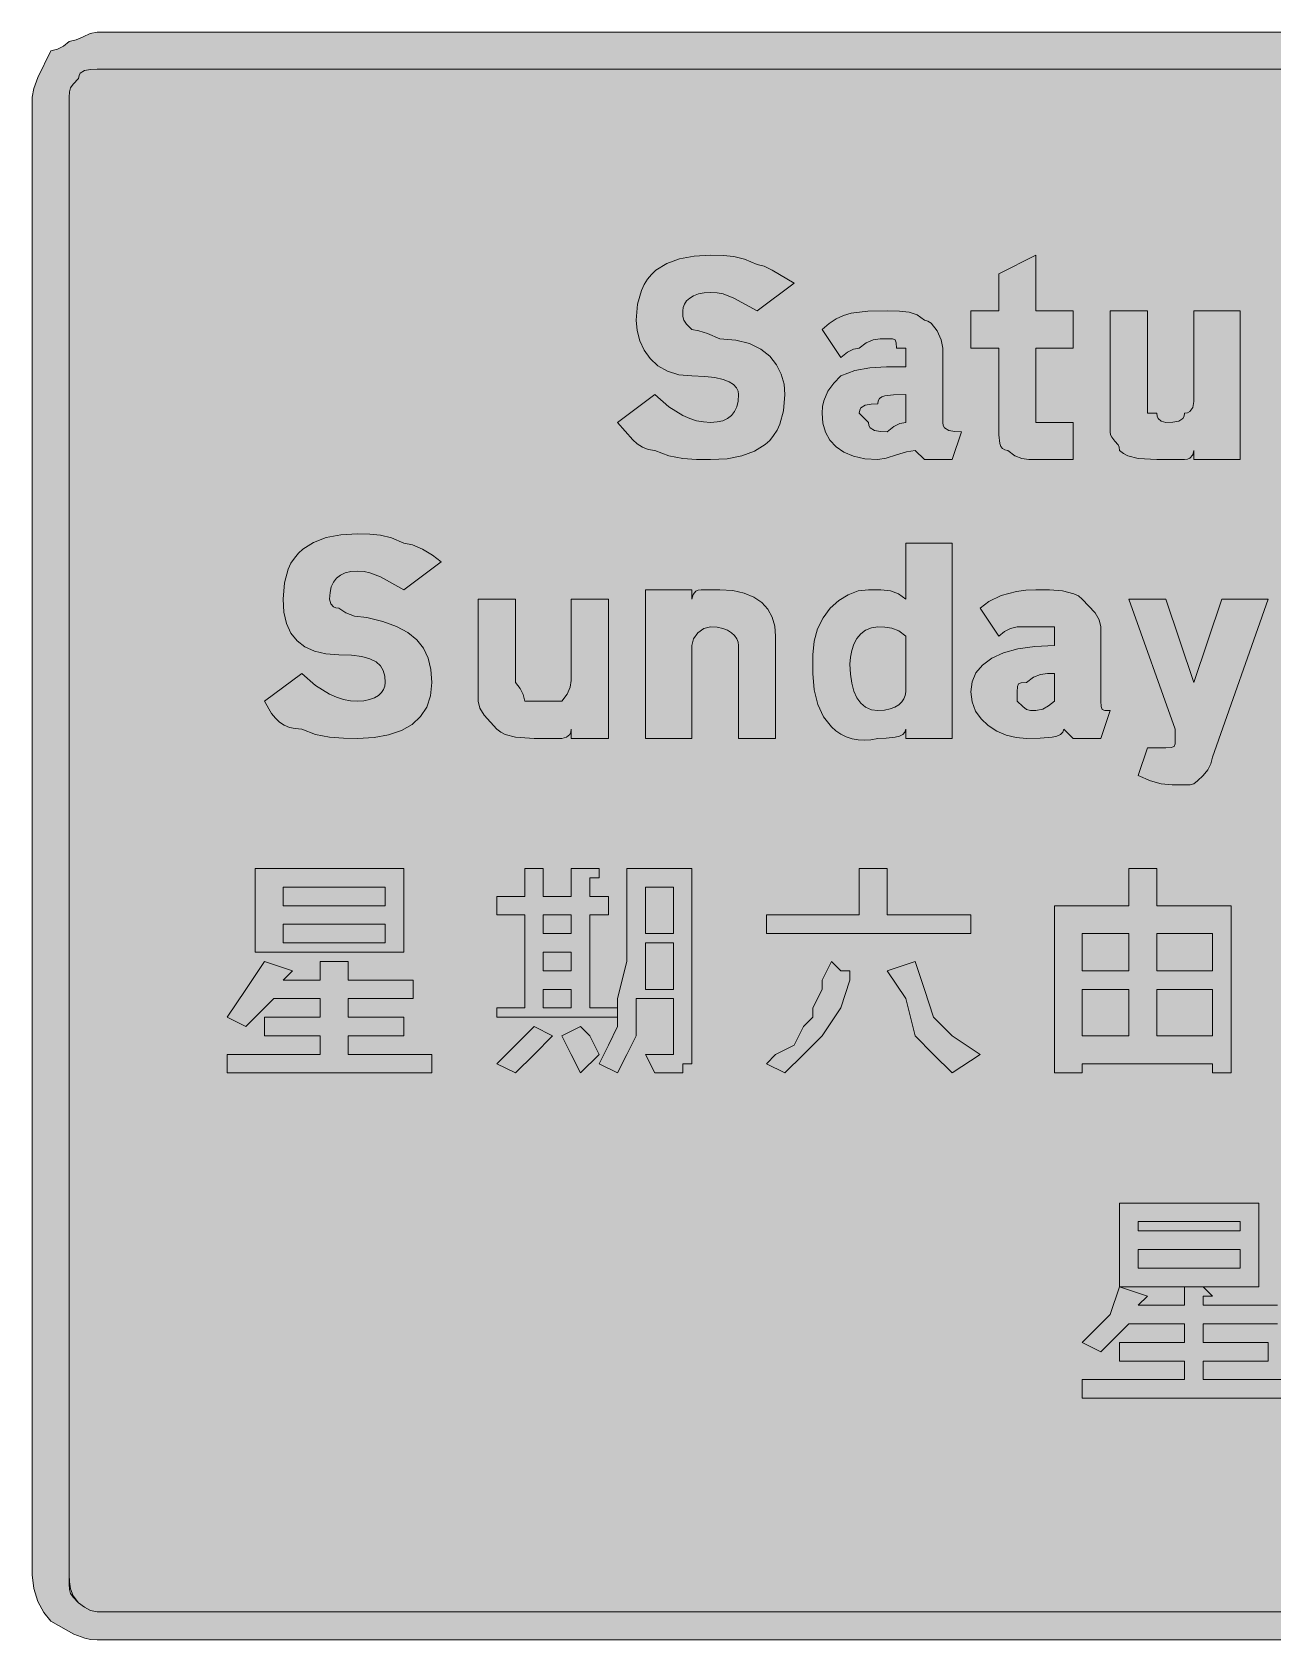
# Model space of a CAD drawing. Header units: metres. Extents: x 12 to 555, y 32 to 240.
# Drawn here: x 11.6 to 171.8, y 32.2 to 239.8 of the extents above; entities that cross this region are included whole.
import ezdxf

# ---------------------------------------------------------------- set-up
doc = ezdxf.new("R2010")
doc.units = ezdxf.units.M
doc.layers.add('FILL_BLACK_000000', color=7, linetype='Continuous', true_color=0x000000)
doc.layers.add('FILL_WHITE_FFFFFF', color=7, linetype='Continuous', true_color=0xffffff)

msp = doc.modelspace()

# ---------------------------------------------------------------- hatches: boundary and pattern name
at = {"layer": 'FILL_BLACK_000000', "true_color": 0x000000}
h = msp.add_hatch(color=7, dxfattribs=at)
h.dxf.hatch_style = 1
h.paths.add_polyline_path([(547.71, 239.57), (548.61, 239.16), (549.51, 238.75), (550.41, 238.56), (550.81, 238.51), (551.12, 238.37), (551.61, 237.96), (552.1, 237.55), (552.41, 237.41), (552.81, 237.36), (553.52, 236.46), (554.01, 235.56), (554.5, 234.66), (555.21, 233.76), (555.21, 231.36), (555.21, 40.56), (555, 38.78), (554.46, 37.11), (553.69, 35.67), (552.81, 34.56), (550.41, 32.16), (546.81, 32.16), (20.01, 32.16), (19.16, 32.21), (18.4, 32.37), (17.01, 32.91), (14.01, 34.56), (13.13, 35.67), (12.36, 37.11), (11.82, 38.78), (11.61, 40.56), (11.61, 231.36), (11.82, 232.47), (12.36, 233.91), (14.01, 237.36), (14.89, 237.55), (15.66, 237.96), (16.41, 238.56), (17.31, 238.75), (18.21, 239.16), (19.11, 239.57), (20.01, 239.76), (546.81, 239.76), (547.71, 239.57)])
h.paths.add_polyline_path([(18.36, 234.81), (17.82, 234.45), (17.66, 234.16), (17.61, 233.76), (16.92, 233.05), (16.56, 232.56), (16.43, 232.07), (16.41, 231.36), (16.41, 40.56), (16.43, 39.66), (16.56, 38.76), (16.92, 37.86), (17.61, 36.96), (18.36, 36.36), (19.13, 35.95), (20.01, 35.76), (546.81, 35.76), (547.21, 35.81), (547.5, 35.95), (547.86, 36.36), (548.01, 36.96), (550.41, 36.96), (550.6, 37.86), (551.01, 38.76), (551.42, 39.66), (551.61, 40.56), (551.61, 231.36), (551.56, 231.76), (551.42, 232.07), (551.01, 232.56), (550.6, 233.05), (550.46, 233.36), (550.41, 233.76), (549.51, 234.45), (548.61, 234.81), (547.71, 234.94), (546.81, 234.96), (20.01, 234.96), (19.13, 234.94), (18.36, 234.81)], flags=16)
h = msp.add_hatch(color=7, dxfattribs=at)
h.dxf.hatch_style = 1
h.paths.add_polyline_path([(95.63, 203.05), (95.76, 202.56), (96.12, 202.07), (96.81, 201.36), (97.71, 201.21), (98.83, 200.85), (100.41, 200.16), (102.49, 200), (104.25, 199.54), (105.7, 198.83), (106.86, 197.91), (107.73, 196.82), (108.34, 195.6), (108.7, 194.3), (108.81, 192.96), (108.64, 190.88), (108.15, 189.12), (107.79, 188.35), (107.35, 187.67), (106.84, 187.05), (106.26, 186.51), (104.88, 185.64), (103.24, 185.03), (101.35, 184.67), (99.21, 184.56), (97.41, 184.58), (95.61, 184.71), (93.81, 185.07), (92.01, 185.76), (91.16, 185.87), (90.42, 186.15), (89.75, 186.58), (89.16, 187.11), (87.21, 189.36), (92.01, 192.96), (93.81, 191.39), (95.61, 190.26), (96.51, 189.87), (97.41, 189.58), (98.31, 189.42), (99.21, 189.36), (100.05, 189.42), (100.78, 189.58), (101.4, 189.87), (101.91, 190.26), (102.3, 190.77), (102.58, 191.39), (102.75, 192.12), (102.81, 192.96), (102.75, 193.41), (102.55, 193.84), (102.18, 194.25), (101.61, 194.61), (100.82, 194.92), (99.77, 195.15), (98.45, 195.31), (96.81, 195.36), (95.12, 195.52), (93.66, 195.98), (92.42, 196.69), (91.41, 197.61), (90.62, 198.7), (90.06, 199.92), (89.72, 201.22), (89.61, 202.56), (89.78, 204.64), (90.27, 206.4), (90.63, 207.17), (91.07, 207.85), (91.58, 208.47), (92.16, 209.01), (93.54, 209.88), (95.18, 210.49), (97.07, 210.85), (99.21, 210.96), (100.82, 210.94), (102.21, 210.81), (103.6, 210.45), (105.21, 209.76), (106.13, 209.55), (107.16, 209.01), (110.01, 207.36), (105.21, 203.76), (102.21, 205.41), (100.82, 205.95), (100.06, 206.11), (99.21, 206.16), (98.37, 206.11), (97.63, 205.95), (97.02, 205.72), (96.51, 205.41), (96.12, 205.05), (95.83, 204.64), (95.67, 204.21), (95.61, 203.76), (95.63, 203.05)])
h = msp.add_hatch(color=7, dxfattribs=at)
h.dxf.hatch_style = 1
h.paths.add_polyline_path([(146.01, 203.76), (146.01, 198.96), (141.21, 198.96), (141.21, 190.56), (141.21, 189.36), (143.61, 189.36), (144.81, 189.36), (146.01, 189.36), (146.01, 184.56), (141.21, 184.56), (140.31, 184.58), (139.41, 184.71), (138.51, 185.07), (137.61, 185.76), (137.21, 185.82), (136.92, 185.98), (136.7, 186.27), (136.56, 186.66), (136.43, 187.78), (136.41, 189.36), (136.41, 198.96), (132.81, 198.96), (132.81, 203.76), (136.41, 203.76), (136.41, 208.56), (141.21, 210.96), (141.21, 203.76), (146.01, 203.76)])
h = msp.add_hatch(color=7, dxfattribs=at)
h.dxf.hatch_style = 1
h.paths.add_polyline_path([(126.81, 184.56), (125.61, 185.76), (124.52, 185.57), (123.21, 185.16), (121.9, 184.75), (120.81, 184.56), (119.12, 184.67), (117.66, 184.99), (116.42, 185.51), (115.41, 186.21), (114.62, 187.08), (114.06, 188.1), (113.72, 189.27), (113.61, 190.56), (113.66, 191.41), (113.82, 192.15), (114.36, 193.41), (115.13, 194.44), (116.01, 195.36), (117.83, 196.05), (119.76, 196.41), (121.92, 196.54), (124.41, 196.56), (124.41, 197.76), (124.41, 198.96), (123.21, 198.96), (123.19, 199.65), (123.06, 200.01), (122.7, 200.14), (122.01, 200.16), (121.11, 200.14), (120.21, 200.01), (119.31, 199.65), (118.41, 198.96), (117.66, 198.81), (116.89, 198.45), (116.01, 197.76), (113.61, 201.36), (114.51, 202.15), (115.43, 202.75), (116.37, 203.17), (117.36, 203.46), (119.52, 203.72), (122.01, 203.76), (123.6, 203.74), (124.86, 203.61), (125.89, 203.25), (126.81, 202.56), (127.26, 202.45), (127.69, 202.17), (128.46, 201.21), (129, 200.03), (129.21, 198.96), (129.21, 189.36), (129.26, 188.96), (129.42, 188.67), (129.96, 188.31), (130.73, 188.18), (131.61, 188.16), (130.41, 184.56), (126.81, 184.56)])
h.paths.add_polyline_path([(119.66, 188.96), (119.82, 188.67), (120.36, 188.31), (121.13, 188.18), (122.01, 188.16), (122.89, 188.85), (123.66, 189.21), (124.41, 189.36), (124.41, 192.96), (122.83, 192.94), (121.71, 192.81), (121.32, 192.67), (121.03, 192.45), (120.87, 192.16), (120.81, 191.76), (119.93, 191.74), (119.16, 191.61), (118.62, 191.25), (118.46, 190.96), (118.41, 190.56), (119.61, 189.36), (119.66, 188.96)], flags=16)
h = msp.add_hatch(color=7, dxfattribs=at)
h.dxf.hatch_style = 1
h.paths.add_polyline_path([(167.61, 203.76), (167.61, 184.56), (161.61, 184.56), (161.61, 185.76), (161.46, 185.16), (161.1, 184.75), (160.81, 184.61), (160.41, 184.56), (156.81, 184.56), (154.41, 184.71), (153.1, 185.07), (152.51, 185.36), (152.01, 185.76), (151.96, 186.16), (151.82, 186.47), (151.41, 186.96), (151, 187.45), (150.86, 187.76), (150.81, 188.16), (150.81, 190.56), (150.81, 203.76), (155.61, 203.76), (155.61, 191.76), (155.61, 190.56), (156.81, 190.56), (156.86, 190.16), (157, 189.87), (157.41, 189.51), (158.01, 189.36), (158.89, 189.38), (159.66, 189.51), (160.2, 189.87), (160.36, 190.16), (160.41, 190.56), (160.81, 190.61), (161.1, 190.77), (161.46, 191.31), (161.59, 192.08), (161.61, 192.96), (161.61, 203.76), (167.61, 203.76)])
h = msp.add_hatch(color=7, dxfattribs=at)
h.dxf.hatch_style = 1
h.paths.add_polyline_path([(50.16, 165.96), (50.52, 165.55), (50.81, 165.41), (51.21, 165.36), (52.11, 164.76), (53.23, 164.35), (54.81, 164.16), (56.89, 163.65), (58.65, 163.02), (60.1, 162.24), (61.26, 161.31), (62.13, 160.21), (62.74, 158.93), (63.1, 157.45), (63.21, 155.76), (63.04, 154.07), (62.55, 152.61), (61.75, 151.37), (60.66, 150.36), (59.28, 149.57), (57.64, 149.01), (55.75, 148.67), (53.61, 148.56), (51.81, 148.58), (50.01, 148.71), (48.21, 149.07), (46.41, 149.76), (45.56, 149.82), (44.82, 149.98), (44.15, 150.27), (43.56, 150.66), (43.02, 151.17), (42.53, 151.78), (41.61, 153.36), (46.41, 156.96), (48.21, 155.38), (50.01, 154.26), (50.91, 153.87), (51.81, 153.58), (52.71, 153.42), (53.61, 153.36), (54.45, 153.41), (55.18, 153.57), (55.8, 153.8), (56.31, 154.11), (56.7, 154.47), (56.98, 154.88), (57.15, 155.31), (57.21, 155.76), (57.15, 156.6), (56.95, 157.33), (56.58, 157.95), (56.01, 158.46), (55.22, 158.85), (54.17, 159.13), (52.85, 159.3), (51.21, 159.36), (49.52, 159.47), (48.06, 159.81), (46.82, 160.37), (45.81, 161.16), (45.02, 162.17), (44.46, 163.41), (44.12, 164.87), (44.01, 166.56), (44.18, 168.64), (44.67, 170.4), (45.03, 171.17), (45.47, 171.85), (45.98, 172.47), (46.56, 173.01), (47.94, 173.88), (49.58, 174.49), (51.47, 174.85), (53.61, 174.96), (55.22, 174.94), (56.61, 174.81), (58, 174.45), (59.61, 173.76), (60.7, 173.55), (62.01, 173.01), (63.32, 172.24), (64.41, 171.36), (59.61, 167.76), (56.61, 169.41), (55.22, 169.95), (54.46, 170.11), (53.61, 170.16), (52.77, 170.1), (52.03, 169.94), (51.42, 169.65), (50.91, 169.26), (50.52, 168.75), (50.23, 168.14), (50.07, 167.4), (50.01, 166.56), (50.16, 165.96)])
h = msp.add_hatch(color=7, dxfattribs=at)
h.dxf.hatch_style = 1
h.paths.add_polyline_path([(130.41, 173.76), (130.41, 148.56), (124.41, 148.56), (124.41, 149.76), (124.3, 149.36), (124.02, 149.07), (123.59, 148.85), (123.06, 148.71), (121.88, 148.58), (120.81, 148.56), (119.92, 148.39), (119.07, 148.33), (118.25, 148.38), (117.47, 148.52), (116.73, 148.77), (116.04, 149.11), (115.4, 149.54), (114.81, 150.06), (113.8, 151.35), (113.05, 152.95), (112.57, 154.83), (112.41, 156.96), (112.41, 159.36), (112.57, 161.1), (113.03, 162.7), (113.74, 164.13), (114.66, 165.36), (115.75, 166.37), (116.97, 167.12), (118.27, 167.6), (119.61, 167.76), (121.2, 167.74), (122.46, 167.61), (123.49, 167.25), (124.41, 166.56), (124.41, 173.76), (130.41, 173.76)])
h.paths.add_polyline_path([(124.41, 160.56), (124.41, 161.76), (123.51, 162.45), (122.61, 162.81), (121.71, 162.94), (120.81, 162.96), (119.97, 162.85), (119.23, 162.55), (118.62, 162.07), (118.11, 161.46), (117.72, 160.73), (117.43, 159.92), (117.27, 159.06), (117.21, 158.16), (117.27, 156.87), (117.43, 155.7), (117.72, 154.68), (118.11, 153.81), (118.62, 153.11), (119.23, 152.59), (119.97, 152.27), (120.81, 152.16), (121.65, 152.21), (122.38, 152.37), (123, 152.6), (123.51, 152.91), (123.9, 153.27), (124.18, 153.68), (124.35, 154.11), (124.41, 154.56), (124.41, 159.36), (124.41, 160.56)], flags=16)
h = msp.add_hatch(color=7, dxfattribs=at)
h.dxf.hatch_style = 1
h.paths.add_polyline_path([(86.01, 166.56), (86.01, 148.56), (81.21, 148.56), (81.21, 149.76), (81.16, 149.36), (81.02, 149.07), (80.61, 148.71), (80.01, 148.56), (76.41, 148.56), (74.01, 148.71), (72.7, 149.07), (72.11, 149.36), (71.61, 149.76), (69.96, 151.56), (69.42, 152.46), (69.21, 153.36), (69.21, 166.56), (74.01, 166.56), (74.01, 155.76), (74.61, 155.01), (75.02, 154.24), (75.21, 153.36), (77.61, 153.36), (80.01, 153.36), (80.7, 154.26), (81.06, 155.16), (81.19, 156.06), (81.21, 156.96), (81.21, 166.56), (86.01, 166.56)])
h = msp.add_hatch(color=7, dxfattribs=at)
h.dxf.hatch_style = 1
h.paths.add_polyline_path([(102.81, 148.56), (102.81, 159.36), (102.81, 160.56), (102.75, 161.01), (102.58, 161.44), (102.3, 161.85), (101.91, 162.21), (101.4, 162.52), (100.78, 162.75), (100.05, 162.91), (99.21, 162.96), (98.33, 162.75), (97.56, 162.21), (97.02, 161.44), (96.81, 160.56), (96.81, 148.56), (90.81, 148.56), (90.81, 167.76), (96.81, 167.76), (96.81, 166.56), (96.96, 167.16), (97.32, 167.57), (97.61, 167.71), (98.01, 167.76), (100.41, 167.76), (102.1, 167.65), (103.56, 167.33), (104.8, 166.81), (105.81, 166.11), (106.6, 165.24), (107.16, 164.22), (107.5, 163.05), (107.61, 161.76), (107.61, 148.56), (102.81, 148.56)])
h = msp.add_hatch(color=7, dxfattribs=at)
h.dxf.hatch_style = 1
h.paths.add_polyline_path([(146.01, 148.56), (144.81, 149.76), (144.7, 149.36), (144.4, 149.07), (143.92, 148.85), (143.31, 148.71), (141.77, 148.58), (140.01, 148.56), (138.67, 148.67), (137.37, 148.99), (136.15, 149.51), (135.06, 150.21), (134.14, 151.08), (133.43, 152.1), (132.97, 153.27), (132.81, 154.56), (132.98, 155.85), (133.48, 157.02), (134.33, 158.04), (135.51, 158.91), (137.03, 159.61), (138.88, 160.13), (141.08, 160.45), (143.61, 160.56), (143.61, 161.76), (143.61, 162.96), (141.21, 162.96), (138.81, 162.96), (137.93, 162.77), (137.16, 162.36), (136.41, 161.76), (134.01, 165.36), (135.13, 166.24), (136.71, 167.01), (138.73, 167.55), (139.92, 167.71), (141.21, 167.76), (142.99, 167.74), (144.66, 167.61), (146.1, 167.25), (146.71, 166.96), (147.21, 166.56), (148.86, 164.76), (149.4, 163.86), (149.61, 162.96), (149.61, 153.36), (149.63, 152.67), (149.76, 152.31), (150.12, 152.18), (150.81, 152.16), (149.61, 148.56), (146.01, 148.56)])
h.paths.add_polyline_path([(139.52, 152.67), (140.01, 152.31), (140.5, 152.18), (141.21, 152.16), (142.09, 152.35), (142.86, 152.76), (143.61, 153.36), (143.61, 156.96), (142.71, 156.94), (141.81, 156.81), (140.91, 156.45), (140.01, 155.76), (139.32, 155.74), (138.96, 155.61), (138.83, 155.25), (138.81, 154.56), (138.81, 153.36), (139.52, 152.67)], flags=16)
h = msp.add_hatch(color=7, dxfattribs=at)
h.dxf.hatch_style = 1
h.paths.add_polyline_path([(164.01, 146.16), (163.82, 145.28), (163.41, 144.51), (162.81, 143.76), (162.1, 143.07), (161.61, 142.71), (161.12, 142.58), (160.41, 142.56), (158.8, 142.58), (157.41, 142.71), (156.02, 143.07), (154.41, 143.76), (155.61, 147.36), (156.81, 147.36), (158.01, 147.36), (158.7, 147.38), (159.06, 147.51), (159.19, 147.87), (159.21, 148.56), (159.21, 149.76), (153.21, 166.56), (158.01, 166.56), (161.61, 155.76), (165.21, 166.56), (171.21, 166.56), (164.01, 146.16)])
h = msp.add_hatch(color=7, dxfattribs=at)
h.dxf.hatch_style = 1
h.paths.add_polyline_path([(40.41, 131.76), (59.61, 131.76), (59.61, 120.96), (40.41, 120.96), (40.41, 131.76)])
h.paths.add_polyline_path([(44.01, 129.36), (44.01, 126.96), (57.21, 126.96), (57.21, 129.36), (44.01, 129.36)], flags=16)
h.paths.add_polyline_path([(57.21, 124.56), (44.01, 124.56), (44.01, 122.16), (57.21, 122.16), (57.21, 124.56)], flags=16)
h = msp.add_hatch(color=7, dxfattribs=at)
h.dxf.hatch_style = 1
h.paths.add_polyline_path([(77.61, 131.76), (77.61, 130.56), (77.61, 128.16), (81.21, 128.16), (81.21, 131.76), (83.61, 131.76), (84.81, 131.76), (84.81, 130.56), (83.61, 130.56), (83.61, 128.16), (86.01, 128.16), (86.01, 125.76), (83.61, 125.76), (83.61, 113.76), (87.21, 113.76), (87.21, 112.56), (71.61, 112.56), (71.61, 113.76), (75.21, 113.76), (75.21, 125.76), (71.61, 125.76), (71.61, 128.16), (75.21, 128.16), (75.21, 131.76), (76.41, 131.76), (77.61, 131.76)])
h.paths.add_polyline_path([(77.61, 118.56), (81.21, 118.56), (81.21, 120.96), (77.61, 120.96), (77.61, 118.56)], flags=16)
h.paths.add_polyline_path([(77.61, 116.16), (77.61, 113.76), (81.21, 113.76), (81.21, 116.16), (77.61, 116.16)], flags=16)
h.paths.add_polyline_path([(81.21, 125.76), (77.61, 125.76), (77.61, 123.36), (81.21, 123.36), (81.21, 125.76)], flags=16)
h = msp.add_hatch(color=7, dxfattribs=at)
h.dxf.hatch_style = 1
h.paths.add_polyline_path([(96.81, 107.76), (96.81, 106.56), (95.61, 106.56), (95.61, 105.36), (92.01, 105.36), (90.81, 107.76), (93.21, 107.76), (94.41, 107.76), (94.41, 108.96), (94.41, 114.96), (89.61, 114.96), (89.61, 112.56), (89.61, 110.16), (88.41, 107.76), (87.21, 105.36), (84.81, 106.56), (86.01, 108.96), (87.21, 111.36), (87.21, 114.96), (88.41, 119.76), (88.41, 131.76), (96.81, 131.76), (96.81, 108.96), (96.81, 107.76)])
h.paths.add_polyline_path([(90.81, 122.16), (90.81, 116.16), (94.41, 116.16), (94.41, 122.16), (90.81, 122.16)], flags=16)
h.paths.add_polyline_path([(94.41, 129.36), (90.81, 129.36), (90.81, 123.36), (94.41, 123.36), (94.41, 129.36)], flags=16)
h = msp.add_hatch(color=7, dxfattribs=at)
h.dxf.hatch_style = 1
h.paths.add_polyline_path([(122.01, 131.76), (122.01, 130.56), (122.01, 125.76), (132.81, 125.76), (132.81, 123.36), (106.41, 123.36), (106.41, 125.76), (118.41, 125.76), (118.41, 131.76), (120.81, 131.76), (122.01, 131.76)])
h = msp.add_hatch(color=7, dxfattribs=at)
h.dxf.hatch_style = 1
h.paths.add_polyline_path([(156.81, 130.56), (156.81, 126.96), (166.41, 126.96), (166.41, 105.36), (164.01, 105.36), (164.01, 106.56), (147.21, 106.56), (147.21, 105.36), (143.61, 105.36), (143.61, 126.96), (153.21, 126.96), (153.21, 131.76), (155.61, 131.76), (156.81, 131.76), (156.81, 130.56)])
h.paths.add_polyline_path([(153.21, 118.56), (153.21, 123.36), (147.21, 123.36), (147.21, 118.56), (153.21, 118.56)], flags=16)
h.paths.add_polyline_path([(156.81, 118.56), (164.01, 118.56), (164.01, 123.36), (156.81, 123.36), (156.81, 118.56)], flags=16)
h.paths.add_polyline_path([(147.21, 116.16), (147.21, 110.16), (153.21, 110.16), (153.21, 116.16), (147.21, 116.16)], flags=16)
h.paths.add_polyline_path([(164.01, 116.16), (156.81, 116.16), (156.81, 110.16), (164.01, 110.16), (164.01, 116.16)], flags=16)
h = msp.add_hatch(color=7, dxfattribs=at)
h.dxf.hatch_style = 1
h.paths.add_polyline_path([(44.01, 117.36), (48.81, 117.36), (48.81, 119.76), (52.41, 119.76), (52.41, 118.56), (52.41, 117.36), (60.81, 117.36), (60.81, 114.96), (52.41, 114.96), (52.41, 112.56), (59.61, 112.56), (59.61, 110.16), (52.41, 110.16), (52.41, 107.76), (63.21, 107.76), (63.21, 105.36), (36.81, 105.36), (36.81, 107.76), (48.81, 107.76), (48.81, 110.16), (41.61, 110.16), (41.61, 112.56), (48.81, 112.56), (48.81, 114.96), (42.81, 114.96), (39.21, 111.36), (36.81, 112.56), (39.21, 116.16), (41.61, 119.76), (45.21, 118.56), (44.01, 117.36)])
h = msp.add_hatch(color=7, dxfattribs=at)
h.dxf.hatch_style = 1
h.paths.add_polyline_path([(117.21, 118.56), (117.21, 117.36), (116.01, 113.76), (113.61, 110.16), (111.21, 107.76), (108.81, 105.36), (106.41, 106.56), (107.61, 107.76), (110.01, 108.96), (111.21, 111.36), (112.41, 112.56), (112.41, 113.76), (113.61, 116.16), (113.61, 117.36), (114.81, 119.76), (116.01, 118.56), (117.21, 118.56)])
h = msp.add_hatch(color=7, dxfattribs=at)
h.dxf.hatch_style = 1
h.paths.add_polyline_path([(126.81, 116.16), (128.01, 112.56), (130.41, 110.16), (134.01, 107.76), (130.41, 105.36), (128.01, 107.76), (125.61, 110.16), (124.41, 114.96), (122.01, 118.56), (125.61, 119.76), (126.81, 116.16)])
h = msp.add_hatch(color=7, dxfattribs=at)
h.dxf.hatch_style = 1
h.paths.add_polyline_path([(74.01, 108.96), (76.41, 111.36), (78.81, 110.16), (76.41, 107.76), (74.01, 105.36), (71.61, 106.56), (74.01, 108.96)])
h = msp.add_hatch(color=7, dxfattribs=at)
h.dxf.hatch_style = 1
h.paths.add_polyline_path([(83.61, 110.16), (84.81, 107.76), (82.41, 105.36), (81.21, 107.76), (80.01, 110.16), (82.41, 111.36), (83.61, 110.16)])
h = msp.add_hatch(color=7, dxfattribs=at)
h.dxf.hatch_style = 1
h.paths.add_polyline_path([(152.01, 88.56), (170.01, 88.56), (170.01, 77.76), (152.01, 77.76), (152.01, 88.56)])
h.paths.add_polyline_path([(154.41, 86.16), (154.41, 84.96), (167.61, 84.96), (167.61, 86.16), (154.41, 86.16)], flags=16)
h.paths.add_polyline_path([(167.61, 82.56), (154.41, 82.56), (154.41, 80.16), (167.61, 80.16), (167.61, 82.56)], flags=16)
h = msp.add_hatch(color=7, dxfattribs=at)
h.dxf.hatch_style = 1
h.paths.add_polyline_path([(154.41, 75.36), (160.41, 75.36), (160.41, 77.76), (162.81, 77.76), (164.01, 76.56), (162.81, 76.56), (162.81, 75.36), (172.41, 75.36), (172.41, 72.96), (162.81, 72.96), (162.81, 70.56), (171.21, 70.56), (171.21, 68.16), (162.81, 68.16), (162.81, 65.76), (173.61, 65.76), (173.61, 63.36), (147.21, 63.36), (147.21, 65.76), (160.41, 65.76), (160.41, 68.16), (152.01, 68.16), (152.01, 70.56), (160.41, 70.56), (160.41, 72.96), (153.21, 72.96), (149.61, 69.36), (147.21, 70.56), (150.81, 74.16), (152.01, 77.76), (155.61, 76.56), (154.41, 75.36)])
at = {"layer": 'FILL_WHITE_FFFFFF', "true_color": 0xffffff}
h = msp.add_hatch(color=7, dxfattribs=at)
h.dxf.hatch_style = 1
h.paths.add_polyline_path([(546.81, 234.96), (548.01, 234.96), (548.41, 234.91), (548.72, 234.77), (549.21, 234.36), (549.7, 233.95), (550.01, 233.81), (550.41, 233.76), (550.41, 232.56), (550.81, 232.51), (551.1, 232.37), (551.46, 231.96), (551.61, 231.36), (551.61, 40.56), (551.42, 39.66), (551.01, 38.76), (550.6, 37.86), (550.41, 36.96), (548.01, 36.96), (547.86, 36.36), (547.5, 35.95), (547.21, 35.81), (546.81, 35.76), (20.01, 35.76), (19.13, 35.95), (18.36, 36.36), (17.61, 36.96), (16.92, 37.67), (16.56, 38.16), (16.43, 38.65), (16.41, 39.36), (16.41, 40.56), (16.41, 231.36), (16.43, 232.07), (16.56, 232.56), (16.92, 233.05), (17.61, 233.76), (17.66, 234.16), (17.82, 234.45), (18.36, 234.81), (19.13, 234.94), (20.01, 234.96), (546.81, 234.96)])

# ---------------------------------------------------------------- linework, layer by layer
at = {"layer": 'FILL_BLACK_000000', "lineweight": 0, "true_color": 0x000000}
for points in [[(546.81, 32.16), (20.01, 32.16), (19.16, 32.21), (18.4, 32.37), (17.01, 32.91), (14.01, 34.56), (13.13, 35.67), (12.36, 37.11), (11.82, 38.78), (11.61, 40.56), (11.61, 231.36), (11.82, 232.47), (12.36, 233.91), (14.01, 237.36), (14.89, 237.55), (15.66, 237.96), (16.41, 238.56), (17.31, 238.75), (18.21, 239.16), (19.11, 239.57), (20.01, 239.76), (546.81, 239.76)], [(546.81, 234.96), (20.01, 234.96), (19.13, 234.94), (18.36, 234.81), (17.82, 234.45), (17.66, 234.16), (17.61, 233.76), (16.92, 233.05), (16.56, 232.56), (16.43, 232.07), (16.41, 231.36), (16.41, 40.56), (16.43, 39.66), (16.56, 38.76), (16.92, 37.86), (17.61, 36.96), (18.36, 36.36), (19.13, 35.95), (20.01, 35.76), (546.81, 35.76)], [(173.61, 63.36), (147.21, 63.36), (147.21, 65.76), (160.41, 65.76), (160.41, 68.16), (152.01, 68.16), (152.01, 70.56), (160.41, 70.56), (160.41, 72.96), (153.21, 72.96), (149.61, 69.36), (147.21, 70.56), (150.81, 74.16), (152.01, 77.76), (155.61, 76.56), (154.41, 75.36), (160.41, 75.36), (160.41, 77.76), (162.81, 77.76), (164.01, 76.56), (162.81, 76.56), (162.81, 75.36), (172.41, 75.36)], [(172.41, 72.96), (162.81, 72.96), (162.81, 70.56), (171.21, 70.56), (171.21, 68.16), (162.81, 68.16), (162.81, 65.76), (173.61, 65.76)]]:
    msp.add_lwpolyline(points, dxfattribs=at)
for points in [[(95.63, 203.05), (95.76, 202.56), (96.12, 202.07), (96.81, 201.36), (97.71, 201.21), (98.83, 200.85), (100.41, 200.16), (102.49, 200), (104.25, 199.54), (105.7, 198.83), (106.86, 197.91), (107.73, 196.82), (108.34, 195.6), (108.7, 194.3), (108.81, 192.96), (108.64, 190.88), (108.15, 189.12), (107.79, 188.35), (107.35, 187.67), (106.84, 187.05), (106.26, 186.51), (104.88, 185.64), (103.24, 185.03), (101.35, 184.67), (99.21, 184.56), (97.41, 184.58), (95.61, 184.71), (93.81, 185.07), (92.01, 185.76), (91.16, 185.87), (90.42, 186.15), (89.75, 186.58), (89.16, 187.11), (87.21, 189.36), (92.01, 192.96), (93.81, 191.39), (95.61, 190.26), (96.51, 189.87), (97.41, 189.58), (98.31, 189.42), (99.21, 189.36), (100.05, 189.42), (100.78, 189.58), (101.4, 189.87), (101.91, 190.26), (102.3, 190.77), (102.58, 191.39), (102.75, 192.12), (102.81, 192.96), (102.75, 193.41), (102.55, 193.84), (102.18, 194.25), (101.61, 194.61), (100.82, 194.92), (99.77, 195.15), (98.45, 195.31), (96.81, 195.36), (95.12, 195.52), (93.66, 195.98), (92.42, 196.69), (91.41, 197.61), (90.62, 198.7), (90.06, 199.92), (89.72, 201.22), (89.61, 202.56), (89.78, 204.64), (90.27, 206.4), (90.63, 207.17), (91.07, 207.85), (91.58, 208.47), (92.16, 209.01), (93.54, 209.88), (95.18, 210.49), (97.07, 210.85), (99.21, 210.96), (100.82, 210.94), (102.21, 210.81), (103.6, 210.45), (105.21, 209.76), (106.13, 209.55), (107.16, 209.01), (110.01, 207.36), (105.21, 203.76), (102.21, 205.41), (100.82, 205.95), (100.06, 206.11), (99.21, 206.16), (98.37, 206.11), (97.63, 205.95), (97.02, 205.72), (96.51, 205.41), (96.12, 205.05), (95.83, 204.64), (95.67, 204.21), (95.61, 203.76)], [(146.01, 203.76), (146.01, 198.96), (141.21, 198.96), (141.21, 190.56), (141.21, 189.36), (143.61, 189.36), (144.81, 189.36), (146.01, 189.36), (146.01, 184.56), (141.21, 184.56), (140.31, 184.58), (139.41, 184.71), (138.51, 185.07), (137.61, 185.76), (137.21, 185.82), (136.92, 185.98), (136.7, 186.27), (136.56, 186.66), (136.43, 187.78), (136.41, 189.36), (136.41, 198.96), (132.81, 198.96), (132.81, 203.76), (136.41, 203.76), (136.41, 208.56), (141.21, 210.96), (141.21, 203.76)], [(126.81, 184.56), (125.61, 185.76), (124.52, 185.57), (123.21, 185.16), (121.9, 184.75), (120.81, 184.56), (119.12, 184.67), (117.66, 184.99), (116.42, 185.51), (115.41, 186.21), (114.62, 187.08), (114.06, 188.1), (113.72, 189.27), (113.61, 190.56), (113.66, 191.41), (113.82, 192.15), (114.36, 193.41), (115.13, 194.44), (116.01, 195.36), (117.83, 196.05), (119.76, 196.41), (121.92, 196.54), (124.41, 196.56), (124.41, 197.76), (124.41, 198.96), (123.21, 198.96), (123.19, 199.65), (123.06, 200.01), (122.7, 200.14), (122.01, 200.16), (121.11, 200.14), (120.21, 200.01), (119.31, 199.65), (118.41, 198.96), (117.66, 198.81), (116.89, 198.45), (116.01, 197.76), (113.61, 201.36), (114.51, 202.15), (115.43, 202.75), (116.37, 203.17), (117.36, 203.46), (119.52, 203.72), (122.01, 203.76), (123.6, 203.74), (124.86, 203.61), (125.89, 203.25), (126.81, 202.56), (127.26, 202.45), (127.69, 202.17), (128.46, 201.21), (129, 200.03), (129.21, 198.96), (129.21, 189.36), (129.26, 188.96), (129.42, 188.67), (129.96, 188.31), (130.73, 188.18), (131.61, 188.16), (130.41, 184.56)], [(167.61, 203.76), (167.61, 184.56), (161.61, 184.56), (161.61, 185.76), (161.46, 185.16), (161.1, 184.75), (160.81, 184.61), (160.41, 184.56), (156.81, 184.56), (154.41, 184.71), (153.1, 185.07), (152.51, 185.36), (152.01, 185.76), (151.96, 186.16), (151.82, 186.47), (151.41, 186.96), (151, 187.45), (150.86, 187.76), (150.81, 188.16), (150.81, 190.56), (150.81, 203.76), (155.61, 203.76), (155.61, 191.76), (155.61, 190.56), (156.81, 190.56), (156.86, 190.16), (157, 189.87), (157.41, 189.51), (158.01, 189.36), (158.89, 189.38), (159.66, 189.51), (160.2, 189.87), (160.36, 190.16), (160.41, 190.56), (160.81, 190.61), (161.1, 190.77), (161.46, 191.31), (161.59, 192.08), (161.61, 192.96), (161.61, 203.76)], [(119.66, 188.96), (119.82, 188.67), (120.36, 188.31), (121.13, 188.18), (122.01, 188.16), (122.89, 188.85), (123.66, 189.21), (124.41, 189.36), (124.41, 192.96), (122.83, 192.94), (121.71, 192.81), (121.32, 192.67), (121.03, 192.45), (120.87, 192.16), (120.81, 191.76), (119.93, 191.74), (119.16, 191.61), (118.62, 191.25), (118.46, 190.96), (118.41, 190.56), (119.61, 189.36)], [(50.16, 165.96), (50.52, 165.55), (50.81, 165.41), (51.21, 165.36), (52.11, 164.76), (53.23, 164.35), (54.81, 164.16), (56.89, 163.65), (58.65, 163.02), (60.1, 162.24), (61.26, 161.31), (62.13, 160.21), (62.74, 158.93), (63.1, 157.45), (63.21, 155.76), (63.04, 154.07), (62.55, 152.61), (61.75, 151.37), (60.66, 150.36), (59.28, 149.57), (57.64, 149.01), (55.75, 148.67), (53.61, 148.56), (51.81, 148.58), (50.01, 148.71), (48.21, 149.07), (46.41, 149.76), (45.56, 149.82), (44.82, 149.98), (44.15, 150.27), (43.56, 150.66), (43.02, 151.17), (42.53, 151.78), (41.61, 153.36), (46.41, 156.96), (48.21, 155.38), (50.01, 154.26), (50.91, 153.87), (51.81, 153.58), (52.71, 153.42), (53.61, 153.36), (54.45, 153.41), (55.18, 153.57), (55.8, 153.8), (56.31, 154.11), (56.7, 154.47), (56.98, 154.88), (57.15, 155.31), (57.21, 155.76), (57.15, 156.6), (56.95, 157.33), (56.58, 157.95), (56.01, 158.46), (55.22, 158.85), (54.17, 159.13), (52.85, 159.3), (51.21, 159.36), (49.52, 159.47), (48.06, 159.81), (46.82, 160.37), (45.81, 161.16), (45.02, 162.17), (44.46, 163.41), (44.12, 164.87), (44.01, 166.56), (44.18, 168.64), (44.67, 170.4), (45.03, 171.17), (45.47, 171.85), (45.98, 172.47), (46.56, 173.01), (47.94, 173.88), (49.58, 174.49), (51.47, 174.85), (53.61, 174.96), (55.22, 174.94), (56.61, 174.81), (58, 174.45), (59.61, 173.76), (60.7, 173.55), (62.01, 173.01), (63.32, 172.24), (64.41, 171.36), (59.61, 167.76), (56.61, 169.41), (55.22, 169.95), (54.46, 170.11), (53.61, 170.16), (52.77, 170.1), (52.03, 169.94), (51.42, 169.65), (50.91, 169.26), (50.52, 168.75), (50.23, 168.14), (50.07, 167.4), (50.01, 166.56)], [(130.41, 173.76), (130.41, 148.56), (124.41, 148.56), (124.41, 149.76), (124.3, 149.36), (124.02, 149.07), (123.59, 148.85), (123.06, 148.71), (121.88, 148.58), (120.81, 148.56), (119.92, 148.39), (119.07, 148.33), (118.25, 148.38), (117.47, 148.52), (116.73, 148.77), (116.04, 149.11), (115.4, 149.54), (114.81, 150.06), (113.8, 151.35), (113.05, 152.95), (112.57, 154.83), (112.41, 156.96), (112.41, 159.36), (112.57, 161.1), (113.03, 162.7), (113.74, 164.13), (114.66, 165.36), (115.75, 166.37), (116.97, 167.12), (118.27, 167.6), (119.61, 167.76), (121.2, 167.74), (122.46, 167.61), (123.49, 167.25), (124.41, 166.56), (124.41, 173.76)], [(86.01, 166.56), (86.01, 148.56), (81.21, 148.56), (81.21, 149.76), (81.16, 149.36), (81.02, 149.07), (80.61, 148.71), (80.01, 148.56), (76.41, 148.56), (74.01, 148.71), (72.7, 149.07), (72.11, 149.36), (71.61, 149.76), (69.96, 151.56), (69.42, 152.46), (69.21, 153.36), (69.21, 166.56), (74.01, 166.56), (74.01, 155.76), (74.61, 155.01), (75.02, 154.24), (75.21, 153.36), (77.61, 153.36), (80.01, 153.36), (80.7, 154.26), (81.06, 155.16), (81.19, 156.06), (81.21, 156.96), (81.21, 166.56)], [(102.81, 148.56), (102.81, 159.36), (102.81, 160.56), (102.75, 161.01), (102.58, 161.44), (102.3, 161.85), (101.91, 162.21), (101.4, 162.52), (100.78, 162.75), (100.05, 162.91), (99.21, 162.96), (98.33, 162.75), (97.56, 162.21), (97.02, 161.44), (96.81, 160.56), (96.81, 148.56), (90.81, 148.56), (90.81, 167.76), (96.81, 167.76), (96.81, 166.56), (96.96, 167.16), (97.32, 167.57), (97.61, 167.71), (98.01, 167.76), (100.41, 167.76), (102.1, 167.65), (103.56, 167.33), (104.8, 166.81), (105.81, 166.11), (106.6, 165.24), (107.16, 164.22), (107.5, 163.05), (107.61, 161.76), (107.61, 148.56)], [(146.01, 148.56), (144.81, 149.76), (144.7, 149.36), (144.4, 149.07), (143.92, 148.85), (143.31, 148.71), (141.77, 148.58), (140.01, 148.56), (138.67, 148.67), (137.37, 148.99), (136.15, 149.51), (135.06, 150.21), (134.14, 151.08), (133.43, 152.1), (132.97, 153.27), (132.81, 154.56), (132.98, 155.85), (133.48, 157.02), (134.33, 158.04), (135.51, 158.91), (137.03, 159.61), (138.88, 160.13), (141.08, 160.45), (143.61, 160.56), (143.61, 161.76), (143.61, 162.96), (141.21, 162.96), (138.81, 162.96), (137.93, 162.77), (137.16, 162.36), (136.41, 161.76), (134.01, 165.36), (135.13, 166.24), (136.71, 167.01), (138.73, 167.55), (139.92, 167.71), (141.21, 167.76), (142.99, 167.74), (144.66, 167.61), (146.1, 167.25), (146.71, 166.96), (147.21, 166.56), (148.86, 164.76), (149.4, 163.86), (149.61, 162.96), (149.61, 153.36), (149.63, 152.67), (149.76, 152.31), (150.12, 152.18), (150.81, 152.16), (149.61, 148.56)], [(164.01, 146.16), (163.82, 145.28), (163.41, 144.51), (162.81, 143.76), (162.1, 143.07), (161.61, 142.71), (161.12, 142.58), (160.41, 142.56), (158.8, 142.58), (157.41, 142.71), (156.02, 143.07), (154.41, 143.76), (155.61, 147.36), (156.81, 147.36), (158.01, 147.36), (158.7, 147.38), (159.06, 147.51), (159.19, 147.87), (159.21, 148.56), (159.21, 149.76), (153.21, 166.56), (158.01, 166.56), (161.61, 155.76), (165.21, 166.56), (171.21, 166.56)], [(124.41, 160.56), (124.41, 161.76), (123.51, 162.45), (122.61, 162.81), (121.71, 162.94), (120.81, 162.96), (119.97, 162.85), (119.23, 162.55), (118.62, 162.07), (118.11, 161.46), (117.72, 160.73), (117.43, 159.92), (117.27, 159.06), (117.21, 158.16), (117.27, 156.87), (117.43, 155.7), (117.72, 154.68), (118.11, 153.81), (118.62, 153.11), (119.23, 152.59), (119.97, 152.27), (120.81, 152.16), (121.65, 152.21), (122.38, 152.37), (123, 152.6), (123.51, 152.91), (123.9, 153.27), (124.18, 153.68), (124.35, 154.11), (124.41, 154.56), (124.41, 159.36)], [(139.52, 152.67), (140.01, 152.31), (140.5, 152.18), (141.21, 152.16), (142.09, 152.35), (142.86, 152.76), (143.61, 153.36), (143.61, 156.96), (142.71, 156.94), (141.81, 156.81), (140.91, 156.45), (140.01, 155.76), (139.32, 155.74), (138.96, 155.61), (138.83, 155.25), (138.81, 154.56), (138.81, 153.36)], [(40.41, 131.76), (59.61, 131.76), (59.61, 120.96), (40.41, 120.96)], [(77.61, 131.76), (77.61, 130.56), (77.61, 128.16), (81.21, 128.16), (81.21, 131.76), (83.61, 131.76), (84.81, 131.76), (84.81, 130.56), (83.61, 130.56), (83.61, 128.16), (86.01, 128.16), (86.01, 125.76), (83.61, 125.76), (83.61, 113.76), (87.21, 113.76), (87.21, 112.56), (71.61, 112.56), (71.61, 113.76), (75.21, 113.76), (75.21, 125.76), (71.61, 125.76), (71.61, 128.16), (75.21, 128.16), (75.21, 131.76), (76.41, 131.76)], [(96.81, 107.76), (96.81, 106.56), (95.61, 106.56), (95.61, 105.36), (92.01, 105.36), (90.81, 107.76), (93.21, 107.76), (94.41, 107.76), (94.41, 108.96), (94.41, 114.96), (89.61, 114.96), (89.61, 112.56), (89.61, 110.16), (88.41, 107.76), (87.21, 105.36), (84.81, 106.56), (86.01, 108.96), (87.21, 111.36), (87.21, 114.96), (88.41, 119.76), (88.41, 131.76), (96.81, 131.76), (96.81, 108.96)], [(122.01, 131.76), (122.01, 130.56), (122.01, 125.76), (132.81, 125.76), (132.81, 123.36), (106.41, 123.36), (106.41, 125.76), (118.41, 125.76), (118.41, 131.76), (120.81, 131.76)], [(156.81, 130.56), (156.81, 126.96), (166.41, 126.96), (166.41, 105.36), (164.01, 105.36), (164.01, 106.56), (147.21, 106.56), (147.21, 105.36), (143.61, 105.36), (143.61, 126.96), (153.21, 126.96), (153.21, 131.76), (155.61, 131.76), (156.81, 131.76)], [(44.01, 129.36), (44.01, 126.96), (57.21, 126.96), (57.21, 129.36)], [(94.41, 129.36), (90.81, 129.36), (90.81, 123.36), (94.41, 123.36)], [(57.21, 124.56), (44.01, 124.56), (44.01, 122.16), (57.21, 122.16)], [(81.21, 125.76), (77.61, 125.76), (77.61, 123.36), (81.21, 123.36)], [(153.21, 118.56), (153.21, 123.36), (147.21, 123.36), (147.21, 118.56)], [(156.81, 118.56), (164.01, 118.56), (164.01, 123.36), (156.81, 123.36)], [(77.61, 118.56), (81.21, 118.56), (81.21, 120.96), (77.61, 120.96)], [(90.81, 122.16), (90.81, 116.16), (94.41, 116.16), (94.41, 122.16)], [(44.01, 117.36), (48.81, 117.36), (48.81, 119.76), (52.41, 119.76), (52.41, 118.56), (52.41, 117.36), (60.81, 117.36), (60.81, 114.96), (52.41, 114.96), (52.41, 112.56), (59.61, 112.56), (59.61, 110.16), (52.41, 110.16), (52.41, 107.76), (63.21, 107.76), (63.21, 105.36), (36.81, 105.36), (36.81, 107.76), (48.81, 107.76), (48.81, 110.16), (41.61, 110.16), (41.61, 112.56), (48.81, 112.56), (48.81, 114.96), (42.81, 114.96), (39.21, 111.36), (36.81, 112.56), (39.21, 116.16), (41.61, 119.76), (45.21, 118.56)], [(117.21, 118.56), (117.21, 117.36), (116.01, 113.76), (113.61, 110.16), (111.21, 107.76), (108.81, 105.36), (106.41, 106.56), (107.61, 107.76), (110.01, 108.96), (111.21, 111.36), (112.41, 112.56), (112.41, 113.76), (113.61, 116.16), (113.61, 117.36), (114.81, 119.76), (116.01, 118.56)], [(126.81, 116.16), (128.01, 112.56), (130.41, 110.16), (134.01, 107.76), (130.41, 105.36), (128.01, 107.76), (125.61, 110.16), (124.41, 114.96), (122.01, 118.56), (125.61, 119.76)], [(77.61, 116.16), (77.61, 113.76), (81.21, 113.76), (81.21, 116.16)], [(147.21, 116.16), (147.21, 110.16), (153.21, 110.16), (153.21, 116.16)], [(164.01, 116.16), (156.81, 116.16), (156.81, 110.16), (164.01, 110.16)], [(74.01, 108.96), (76.41, 111.36), (78.81, 110.16), (76.41, 107.76), (74.01, 105.36), (71.61, 106.56)], [(83.61, 110.16), (84.81, 107.76), (82.41, 105.36), (81.21, 107.76), (80.01, 110.16), (82.41, 111.36)], [(152.01, 88.56), (170.01, 88.56), (170.01, 77.76), (152.01, 77.76)], [(154.41, 86.16), (154.41, 84.96), (167.61, 84.96), (167.61, 86.16)], [(167.61, 82.56), (154.41, 82.56), (154.41, 80.16), (167.61, 80.16)]]:
    msp.add_lwpolyline(points, close=True, dxfattribs=at)
at = {"layer": 'FILL_WHITE_FFFFFF', "lineweight": 0, "true_color": 0xffffff}
msp.add_lwpolyline([(546.81, 35.76), (20.01, 35.76), (19.13, 35.95), (18.36, 36.36), (17.61, 36.96), (16.92, 37.67), (16.56, 38.16), (16.43, 38.65), (16.41, 39.36), (16.41, 40.56), (16.41, 231.36), (16.43, 232.07), (16.56, 232.56), (16.92, 233.05), (17.61, 233.76), (17.66, 234.16), (17.82, 234.45), (18.36, 234.81), (19.13, 234.94), (20.01, 234.96), (546.81, 234.96)], dxfattribs=at)

doc.saveas('drawing.dxf')
